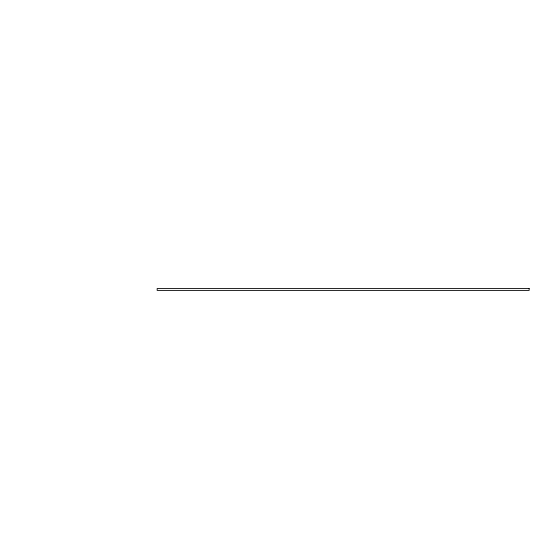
<?xml version="1.0" encoding="UTF-8"?>
<svg xmlns="http://www.w3.org/2000/svg" width="557" height="557" viewBox="0 0 557 557"><rect width="100%" height="100%" fill="white"/><g stroke="black" fill="none" stroke-linecap="round" stroke-linejoin="round"><path stroke-width="0.84" d="M529.15 288.519L157.165 288.519L157.165 290.399L529.15 290.399L529.15 288.519"/></g></svg>
